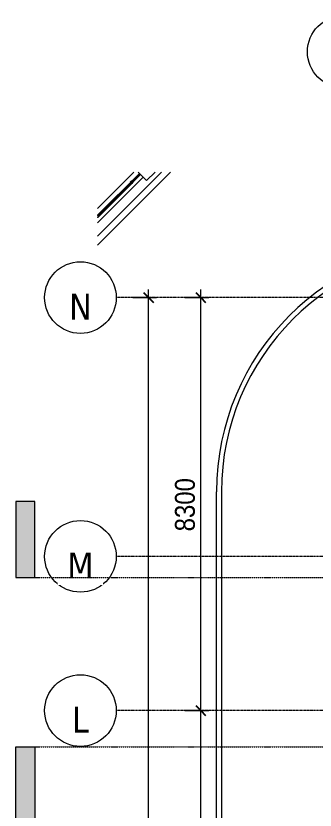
# Model space of a CAD drawing. Header units: millimetres. Extents: x 962 to 241049, y -15958 to 84407.
# Drawn here: x 90248 to 96266, y 67937 to 83899 of the extents above; entities that cross this region are included whole.
import ezdxf

# ---------------------------------------------------------------- set-up
doc = ezdxf.new("R2010")
doc.units = ezdxf.units.MM
doc.linetypes.add('Dash Dot 3_16_', pattern=[7.9375, 4.7625, -1.5875, 0, -1.5875])
doc.linetypes.add('Grid Line', pattern=[22.225, 12.7, -3.175, 3.175, -3.175])
for name, color, linetype, lineweight in [('A-ANNO-DIMS', 211, 'Continuous', 9), ('A-ANNO-DIMS-160', 211, 'Continuous', 9), ('A-FLOR', 192, 'Continuous', 9), ('A-FLOR-HRAL', 11, 'Continuous', 9), ('A-WALL', 113, 'Continuous', 9), ('G-ANNO-SYMB', 111, 'Continuous', 9), ('G-ANNO-SYMB-1', 111, 'Dash Dot 3_16_', 18), ('S-COLS', 52, 'Continuous', 9), ('S-GRID-1', 1, 'Grid Line', 9), ('S-GRID-IDEN', 1, 'Continuous', 9)]:
    doc.layers.add(name, color=color, linetype=linetype, lineweight=lineweight)
doc.styles.add('Tahoma_B', font='tahomabd_0.ttf', dxfattribs={"height": 520})
doc.styles.add('UTM Avo', font='UTM Avo.ttf', dxfattribs={"width": 0.9, "height": 400})
doc.dimstyles.new('1_Dim_chi_tiet_2_5', dxfattribs={"dimscale": 304.8, "dimtxt": 399.720379, "dimasz": 0.629921, "dimexe": 0.524934, "dimexo": 0.0625, "dimgap": 0.052493, "dimtad": 1, "dimdec": 0, "dimrnd": 5, "dimzin": 0, "dimdsep": 46, "dimtxsty": 'UTM Avo', "dimblk1": 'OBLIQUE', "dimblk2": 'OBLIQUE', "dimsah": 1, "dimcen": 0.09, "dimdle": 0.524934, "dimazin": 0, "dimtfac": 1, "dimtdec": 4, "dimtix": 1, "dimtmove": 0, "dimatfit": 3, "dimfxl": 1.049869, "dimfxlon": 1, "dimtvp": 1, "dimtolj": 1, "dimtzin": 0, "dimarcsym": 2})

# ---------------------------------------------------------------- blocks, each defined once
blk = doc.blocks.new('NBS_CLDPhysicalSecuritySystems_MtlMeshPnlFncngSym_CLDModsecSecurusS3_InfillPanel - NBS_CLDPhysicalSecuritySystems_MtlMeshPnlFncngSym_CLDModsecSecurusS2_InfillPanel-2369358-TKCS_MB TẦNG 1')
at = {"layer": 'A-FLOR-HRAL'}
h = blk.add_hatch(dxfattribs=at)
h.set_pattern_fill('FP_3', color=256, style=0, pattern_type=2)
h.set_pattern_definition([(180, (609.6, 0), (-2e-15, -13), []), (270, (609.6, 0), (76, 5e-15), [])])
h.paths.add_polyline_path([(1201, 6), (0, 6), (0, -6), (1189, -6)])
for p, q in [((218, 27), (0, 27)), ((0, 6), (1201, 6)), ((214, 6), (214, 23)), ((254, 6), (214, 6)), ((218, 27), (250, 27)), ((1218, 27), (250, 27)), ((254, 23), (254, 6)), ((1214, 19), (1214, 23)), ((1218, 27), (1222, 27)), ((1189, -6), (0, -6)), ((214, -11), (214, -6)), ((214, -6), (254, -6)), ((254, -11), (214, -11)), ((254, -6), (254, -11))]:
    blk.add_line(p, q, dxfattribs=at)
for centre, start, end in [((218, 23), 90, 180), ((250, 23), 0, 90), ((1218, 23), 90, 180)]:
    blk.add_arc(centre, 4, start, end, dxfattribs=at)
blk = doc.blocks.new('Grid - M_Grid Head - Circle-353313-TKCS_MB TẦNG 1')
at = {"layer": 'S-GRID-IDEN'}
blk.add_circle((0, 0), 4.5, dxfattribs=at)
blk = doc.blocks.new('Section - 3_32_ x 3_8_-4701953-TKCS_MB TẦNG 1')
at = {"layer": 'G-ANNO-SYMB'}
blk.add_hatch(color=256, dxfattribs=at).paths.add_polyline_path([(0, 9.525), (0, 0), (-2.38125, 0), (-2.38125, 9.525)])
for p, q in [((0, 9.525), (-2.38125, 9.525)), ((-2.38125, 9.525), (-2.38125, 0)), ((0, 0), (0, 9.525)), ((-2.38125, 0), (0, 0))]:
    blk.add_line(p, q, dxfattribs=at)
blk = doc.blocks.new('DIMBLOCK131-TKCS_MB TẦNG 1')
at = {"layer": 'A-ANNO-DIMS-160'}
for p, q in [((93647, 69937), (94127, 69937)), ((93967, 69937), (93647, 69937)), ((93967, 61737), (93967, 69937)), ((93647, 61737), (94127, 61737)), ((93967, 61737), (93647, 61737))]:
    blk.add_line(p, q, dxfattribs=at)
at = {"layer": 'A-ANNO-DIMS-160', "lineweight": 25}
for p, q in [((93967, 69937), (93871, 70033)), ((93967, 69937), (94063, 69841)), ((93967, 61737), (93871, 61833)), ((93967, 61737), (94063, 61641))]:
    blk.add_line(p, q, dxfattribs=at)
at = {"layer": 'A-ANNO-DIMS-160', "color": 0, "insert": (93447, 65289), "char_height": 400, "width": 1314.64, "attachment_point": 1, "rotation": 90, "line_spacing_factor": 1.110334, "style": 'UTM Avo'}
blk.add_mtext('8200', dxfattribs=at)
blk = doc.blocks.new('_Oblique')
at = {"color": 0, "linetype": 'ByBlock', "lineweight": -2}
blk.add_line((-0.5, -0.5), (0.5, 0.5), dxfattribs=at)
blk = doc.blocks.new('DIMBLOCK132-TKCS_MB TẦNG 1')
at = {"layer": 'A-ANNO-DIMS-160'}
for p, q in [((93967, 69937), (93967, 78397)), ((93647, 78237), (94127, 78237)), ((93967, 78237), (93647, 78237)), ((93647, 69937), (94127, 69937)), ((93967, 69937), (93647, 69937))]:
    blk.add_line(p, q, dxfattribs=at)
at = {"layer": 'A-ANNO-DIMS-160', "lineweight": 25}
for p, q in [((93967, 78237), (93871, 78333)), ((93967, 78237), (94063, 78141)), ((93967, 69937), (93871, 70033)), ((93967, 69937), (94063, 69841))]:
    blk.add_line(p, q, dxfattribs=at)
at = {"layer": 'A-ANNO-DIMS-160', "color": 0, "insert": (93447, 73539), "char_height": 400, "width": 1314.64, "attachment_point": 1, "rotation": 90, "line_spacing_factor": 1.110334, "style": 'UTM Avo'}
blk.add_mtext('8300', dxfattribs=at)
blk = doc.blocks.new('DIMBLOCK133-TKCS_MB TẦNG 1')
at = {"layer": 'A-ANNO-DIMS-160'}
for p, q in [((92917, 17077), (92917, 78397)), ((92597, 78237), (93077, 78237)), ((92917, 78237), (92597, 78237)), ((92597, 17237), (93077, 17237)), ((92917, 17237), (92597, 17237))]:
    blk.add_line(p, q, dxfattribs=at)
at = {"layer": 'A-ANNO-DIMS-160', "lineweight": 25}
for p, q in [((92917, 78237), (92821, 78333)), ((92917, 78237), (93013, 78141)), ((92917, 17237), (92821, 17333)), ((92917, 17237), (93013, 17141))]:
    blk.add_line(p, q, dxfattribs=at)
at = {"layer": 'A-ANNO-DIMS-160', "color": 0, "insert": (92397, 47052), "char_height": 400, "width": 1643.29, "attachment_point": 1, "rotation": 90, "line_spacing_factor": 1.110334, "style": 'UTM Avo'}
blk.add_mtext('61000', dxfattribs=at)

msp = doc.modelspace()

# ---------------------------------------------------------------- linework, layer by layer
at = {"layer": 'A-FLOR'}
for p, q in [((93174, 80758.1), (91890.2, 79474.3)), ((91890.2, 79290.5), (93357.8, 80758.1))]:
    msp.add_line(p, q, dxfattribs=at)
at = {"layer": 'A-WALL'}
for p, q in [((91890.2, 80025.9), (92622.4, 80758.1)), ((92805.9, 80658.8), (91890.2, 79743)), ((94282.5, 62086.3), (94282.5, 74336.9)), ((94382.5, 74336.9), (94382.5, 62086.3))]:
    msp.add_line(p, q, dxfattribs=at)
for radius in [5000, 4900]:
    msp.add_arc((99282.5, 74336.9), radius, 90, 180, dxfattribs=at)
at = {"layer": 'G-ANNO-SYMB-1'}
msp.add_line((90628.5, 69211.5), (198105.9, 69211.5), dxfattribs=at)
at = {"layer": 'S-COLS'}
for p, q in [((92876.6, 80588.1), (92706.6, 80758.1)), ((93046.7, 80758.1), (92876.6, 80588.1))]:
    msp.add_line(p, q, dxfattribs=at)
at = {"layer": 'S-GRID-1'}
for p, q in [((96265.8, 78236.9), (92265.8, 78236.9)), ((192368.8, 78236.9), (96265.8, 78236.9)), ((96265.8, 73036.9), (92265.8, 73036.9)), ((192368.8, 73036.9), (96265.8, 73036.9)), ((96265.8, 69936.9), (92265.8, 69936.9)), ((192368.8, 69936.9), (96265.8, 69936.9))]:
    msp.add_line(p, q, dxfattribs=at)

# ---------------------------------------------------------------- block references
at = {"layer": 'A-FLOR-HRAL', "rotation": 224.9999999999999}
msp.add_blockref('NBS_CLDPhysicalSecuritySystems_MtlMeshPnlFncngSym_CLDModsecSecurusS3_InfillPanel - NBS_CLDPhysicalSecuritySystems_MtlMeshPnlFncngSym_CLDModsecSecurusS2_InfillPanel-2369358-TKCS_MB TẦNG 1', (92735.2, 80729.5), dxfattribs=at)
at = {"layer": 'G-ANNO-SYMB', "xscale": 159.9999999999999, "yscale": 159.9999999999999, "zscale": 159.9999999999999}
msp.add_blockref('Section - 3_32_ x 3_8_-4701953-TKCS_MB TẦNG 1', (90628.5, 72614.1), dxfattribs=at)
at = {"layer": 'G-ANNO-SYMB', "extrusion": (0, 0, -1), "xscale": 159.9999999999999, "yscale": 159.9999999999999, "zscale": 159.9999999999999, "rotation": 180}
msp.add_blockref('Section - 3_32_ x 3_8_-4701953-TKCS_MB TẦNG 1', (-90628.5, 69211.5), dxfattribs=at)
at = {"layer": 'S-GRID-IDEN', "xscale": 159.9999999999999, "yscale": 159.9999999999999, "zscale": 159.9999999999999}
msp.add_blockref('Grid - M_Grid Head - Circle-353313-TKCS_MB TẦNG 1', (96831.6, 83179.2), dxfattribs=at)
at = {"layer": 'S-GRID-IDEN', "xscale": 159.9999999999999, "yscale": 159.9999999999999, "zscale": 159.9999999999999, "rotation": 89.99999999999982}
for p in [(91545.8, 78236.9), (91545.8, 73036.9), (91545.8, 69936.9)]:
    msp.add_blockref('Grid - M_Grid Head - Circle-353313-TKCS_MB TẦNG 1', p, dxfattribs=at)

# ---------------------------------------------------------------- dimensions: what is measured, and where the dimension line sits
at = {"layer": 'A-ANNO-DIMS'}
for base, p1, p2, override, picture, middle in [((92916.7, 78236.9), (92596.7, 17236.9), (92596.7, 78236.9), {"dimpost": '<>', "dimfxl": 61000}, 'DIMBLOCK133-TKCS_MB TẦNG 1', (92693.8, 47736.9)), ((93966.7, 78236.9), (93646.7, 69936.9), (93646.7, 78236.9), {"dimpost": '<>', "dimfxl": 8300}, 'DIMBLOCK132-TKCS_MB TẦNG 1', (93743.8, 74086.9)), ((93966.7, 69936.9), (93646.7, 61736.9), (93646.7, 69936.9), {"dimpost": '<>', "dimfxl": 8200}, 'DIMBLOCK131-TKCS_MB TẦNG 1', (93743.8, 65836.9))]:
    dim = msp.add_linear_dim(base=base, p1=p1, p2=p2, angle=90, dimstyle='1_Dim_chi_tiet_2_5', override=override, dxfattribs=at)
    dim.commit()
    dim.dimension.update_dxf_attribs({"geometry": picture, "text_midpoint": middle})

# ---------------------------------------------------------------- next in the draw order: texts
at = {"layer": 'S-GRID-IDEN', "char_height": 520, "attachment_point": 5, "line_spacing_factor": 0.996129, "style": 'Tahoma_B', "bg_fill": 3, "box_fill_scale": 1.25, "bg_fill_color": 256, "bg_fill_true_color": 13158600, "bg_fill_transparency": 0}
for s, insert, width in [('\\pt2031.9988,4063.9976,6096.0016,8128.0004,10159.9992,12191.998,14224.002,16256.0008,18287.9996,20319.9984,22352.0024,24384.0012,26416,28447.9988,30479.9976,32512.0016,34544.0004,36575.9992,38607.998,40640.002,42672.0008,44703.9996,46735.9984,48768.0024,50800.0012,52832,54863.9988,56895.9976,58928.0016,60960.0004,62991.9992,65023.998;N', (91544.4, 78053.6), 561.6), ('\\pt2031.9988,4063.9976,6096.0016,8128.0004,10159.9992,12191.998,14224.002,16256.0008,18287.9996,20319.9984,22352.0024,24384.0012,26416,28447.9988,30479.9976,32512.0016,34544.0004,36575.9992,38607.998,40640.002,42672.0008,44703.9996,46735.9984,48768.0024,50800.0012,52832,54863.9988,56895.9976,58928.0016,60960.0004,62991.9992,65023.998;M', (91544.4, 72853.6), 646.4), ('\\pt2031.9988,4063.9976,6096.0016,8128.0004,10159.9992,12191.998,14224.002,16256.0008,18287.9996,20319.9984,22352.0024,24384.0012,26416,28447.9988,30479.9976,32512.0016,34544.0004,36575.9992,38607.998,40640.002,42672.0008,44703.9996,46735.9984,48768.0024,50800.0012,52832,54863.9988,56895.9976,58928.0016,60960.0004,62991.9992,65023.998;L', (91544.4, 69753.6), 412.8)]:
    msp.add_mtext(s, dxfattribs=dict(at, insert=insert, width=width))

# ---------------------------------------------------------------- next in the draw order: linework, layer by layer
at = {"layer": 'G-ANNO-SYMB-1'}
msp.add_line((90628.5, 72614.1), (198105.9, 72614.1), dxfattribs=at)

doc.saveas('drawing.dxf')
